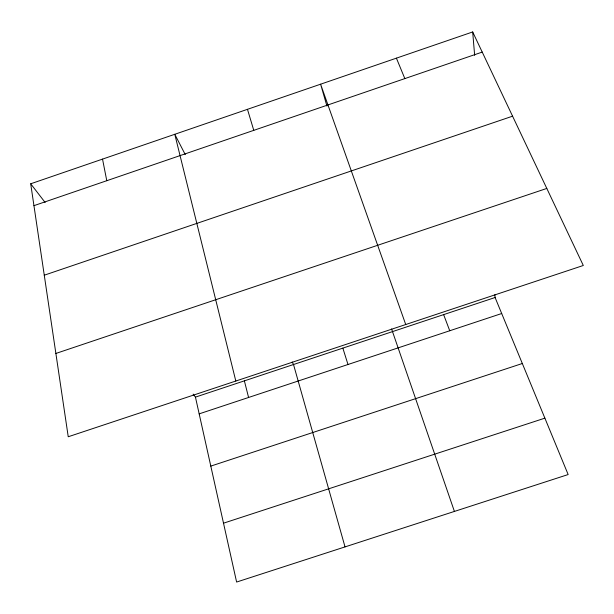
<?xml version="1.0" encoding="UTF-8"?>
<svg xmlns="http://www.w3.org/2000/svg" width="614" height="614" viewBox="0 0 614 614"><rect width="100%" height="100%" fill="white"/><g stroke="black" fill="none" stroke-linecap="round" stroke-linejoin="round"><path stroke-width="0.92" d="M30.7 183.786L472.68 31.951L583.3 265.486L68.238 436.754L30.7 183.786L45.144 202.49M33.947 205.659L482.22 52.09M44.262 275.202L512.575 116.184M55.874 353.457L546.805 188.437M193.134 394.119L195.444 397.12L495.091 297.514L494.861 294.728M199.174 413.859L501.699 313.524M210.802 466.11L522.322 363.503M223.511 523.189L544.879 418.157M185.267 154.628L174.783 134.289L235.814 381.033M292.21 361.984L293.515 364.516L345.03 546.897M396.406 58.153L404.841 78.6M495.091 297.514L568.15 474.545L236.613 582.049L195.444 397.12M443.63 314.621L449.74 330.754M405.731 324.53L320.6 84.195L326.947 106.092M454.414 511.424L391.594 328.935M342.85 348.115L347.984 364.501M247.473 109.323L253.774 130.352M244.38 380.849L248.578 397.473M102.53 159.11L106.782 180.708M472.68 31.951L474.653 55.352"/></g></svg>
